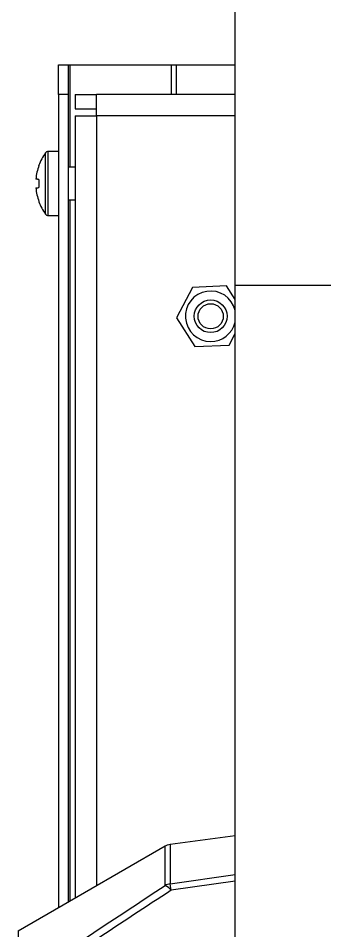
# Model space of a CAD drawing. Extents: x 9.3 to 87.2, y 1.1 to 68.8.
# Drawn here: x 13.589 to 14.882, y 30.619 to 34.468 of the extents above; entities that cross this region are included whole.
import ezdxf

# ---------------------------------------------------------------- set-up
doc = ezdxf.new("R2010")
doc.units = 0
doc.header["$MEASUREMENT"] = 0
doc.layers.add('OBJECT', color=7, linetype='CONTINUOUS')

msp = doc.modelspace()

# ---------------------------------------------------------------- linework, layer by layer
at = {"layer": 'OBJECT'}
for p, q in [((14.5044, 33.3418), (14.5044, 35.0288)), ((13.7594, 34.2708), (13.7994, 34.2708)), ((13.7594, 34.1458), (13.7594, 34.2708)), ((13.7994, 34.2708), (13.7994, 34.1458)), ((13.7994, 34.2708), (13.8082, 34.2708)), ((13.8082, 34.2708), (14.2356, 34.2708)), ((13.8082, 33.8398), (13.8082, 34.2708)), ((14.2356, 34.2708), (14.2568, 34.2708)), ((14.2356, 34.1458), (14.2356, 34.2708)), ((14.2568, 34.2708), (14.5044, 34.2708)), ((14.2568, 34.1458), (14.2568, 34.2708)), ((13.7994, 34.1458), (13.7594, 34.1458)), ((13.7594, 34.1458), (13.7594, 30.7174)), ((13.7994, 34.1458), (13.7994, 30.7405)), ((13.8294, 34.1458), (13.8294, 34.0858)), ((13.8294, 34.1458), (13.9194, 34.1458)), ((14.5044, 34.1458), (13.9194, 34.1458)), ((13.9194, 34.0558), (13.9194, 34.1458)), ((13.8294, 34.0858), (13.9194, 34.0858)), ((13.8294, 34.0558), (13.8294, 30.7578)), ((13.8294, 34.0558), (13.9194, 34.0558)), ((13.9194, 34.0558), (13.9194, 30.8098)), ((14.5044, 34.0558), (13.9194, 34.0558)), ((13.7038, 33.642), (13.7038, 33.8995)), ((13.7594, 33.9058), (13.716, 33.9058)), ((13.716, 33.6358), (13.716, 33.9058)), ((13.8294, 33.8398), (13.7994, 33.8398)), ((13.7994, 33.7018), (13.8294, 33.7018)), ((13.8082, 30.7456), (13.8082, 33.7018)), ((13.716, 33.6358), (13.7594, 33.6358)), ((14.3236, 33.3326), (14.2567, 33.2047)), ((14.4678, 33.3387), (14.3236, 33.3326)), ((14.5044, 33.281), (14.4678, 33.3387)), ((14.5044, 29.0742), (14.5044, 33.3418)), ((14.5044, 33.3418), (16.0044, 33.3418)), ((14.2567, 33.2047), (14.334, 33.0829)), ((14.4782, 33.0889), (14.5044, 33.1389)), ((14.334, 33.0829), (14.4782, 33.0889)), ((14.2299, 30.9842), (14.5044, 31.0204)), ((14.2299, 30.9842), (14.2299, 30.8171)), ((14.2088, 30.8099), (14.2088, 30.9769)), ((14.2299, 30.8171), (14.5044, 30.8559)), ((14.5044, 30.828), (14.2341, 30.7898)), ((13.5894, 30.6193), (13.5894, 30.3993))]:
    msp.add_line(p, q, dxfattribs=at)
at = {"layer": 'OBJECT', "flags": 128}
for points in [[(13.6767, 33.7879), (13.6743, 33.7881), (13.6721, 33.7883), (13.6701, 33.7885), (13.6684, 33.7887), (13.6669, 33.7888), (13.6657, 33.7889), (13.6647, 33.789), (13.6639, 33.7891)], [(13.6639, 33.7524), (13.6647, 33.7525), (13.6657, 33.7526), (13.6669, 33.7527), (13.6684, 33.7528), (13.6701, 33.753), (13.6721, 33.7532), (13.6743, 33.7534), (13.6767, 33.7536)], [(13.6767, 33.6945), (13.6765, 33.6943), (13.6763, 33.6942), (13.6762, 33.6941), (13.6762, 33.694)], [(13.5894, 30.6193), (13.8681, 30.7801), (14.2088, 30.9769)], [(14.2341, 30.7898), (14.2333, 30.7949), (14.2326, 30.7995), (14.2319, 30.8037), (14.2314, 30.8075), (14.2309, 30.8107), (14.2305, 30.8134), (14.2301, 30.8156), (14.2299, 30.8171)]]:
    msp.add_lwpolyline(points, dxfattribs=at)
at = {"layer": 'OBJECT'}
for radius in [0.069, 0.0532]:
    msp.add_circle((14.4009, 33.2108), radius, dxfattribs=at)
for centre, radius, start, end in [((13.8832, 33.7708), 0.2208, 144.3318, 159.6689), ((13.716, 33.8908), 0.015, 90, 144.3318), ((13.8848, 33.7708), 0.2217, 159.8786, 175.2554), ((13.4732, 33.5998), 0.3202, 50.5535, 50.6794), ((13.8848, 33.7707), 0.2217, 184.7446, 200.1214), ((13.9459, 33.7708), 0.2698, 176.3609, 183.6391), ((13.8832, 33.7708), 0.2208, 200.3311, 215.6682), ((13.716, 33.6508), 0.015, 215.6682, 270), ((14.4009, 33.2108), 0.1065, 13.6316, 270), ((14.4009, 33.2108), 0.1065, 270, 346.3684), ((14.2387, 30.7569), 0.0609, 98.3135, 119.4242), ((14.189, 30.7591), 0.0546, 34.3307, 68.751)]:
    msp.add_arc(centre, radius, start, end, dxfattribs=at)
for points in [[(14.2088, 30.9769), (14.2154, 30.9806), (14.2224, 30.9831), (14.2299, 30.9842)], [(13.5894, 30.3993), (13.7951, 30.5374), (14.0016, 30.6742), (14.2088, 30.8099)], [(14.2341, 30.7898), (14.0225, 30.6516), (13.8117, 30.5122), (13.6018, 30.3714)]]:
    msp.add_open_spline(points, degree=3, dxfattribs=at)

doc.saveas('drawing.dxf')
